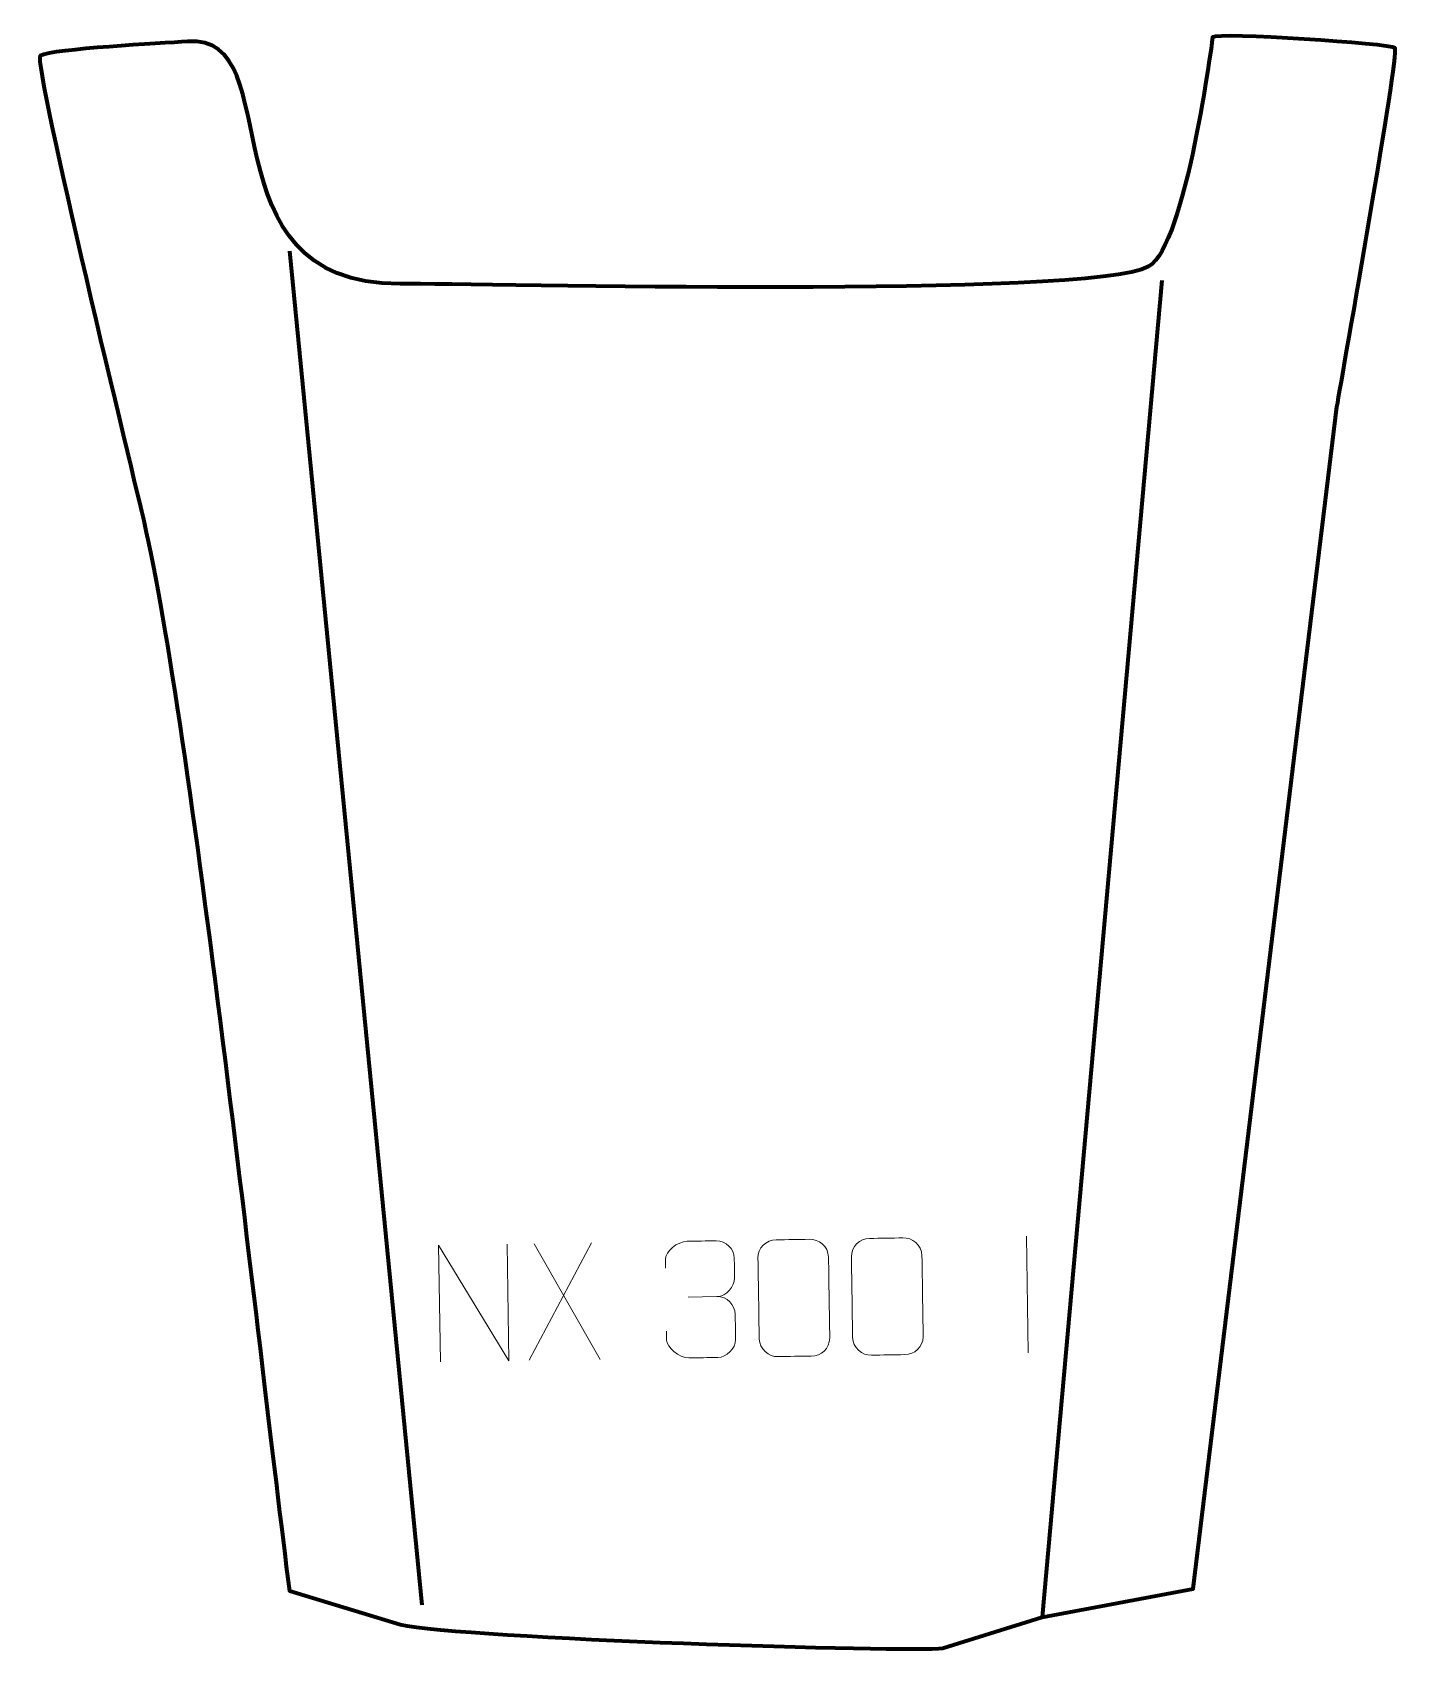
# Model space of a CAD drawing. Header units: millimetres. Extents: x -143 to 150, y -175 to 172.
import ezdxf

# ---------------------------------------------------------------- set-up
doc = ezdxf.new("R2010")
doc.units = ezdxf.units.MM
doc.header["$MEASUREMENT"] = 0
for name, color, linetype in [('layer 1', 7, 'Continuous'), ('layer 2', 7, 'Continuous'), ('layer 3', 7, 'Continuous')]:
    doc.layers.add(name, color=color, linetype=linetype)

msp = doc.modelspace()

# ---------------------------------------------------------------- linework, layer by layer
at = {"layer": 'layer 1', "color": 250, "lineweight": 9}
for points, knots in [([(16.0852, -86.7804), (18.4511, -86.7438), (20.8173, -86.7072), (23.1836, -86.6706), (23.1836, -86.6706), (25.1632, -86.6045), (27.2121, -88.0672), (27.277, -90.5086), (27.277, -90.5086), (27.3655, -96.2654), (27.4545, -102.0225), (27.5439, -107.78), (27.5439, -107.78), (27.4377, -110.1096), (25.7545, -111.618), (23.5698, -111.6626), (23.5698, -111.6626), (21.1977, -111.6989), (18.8256, -111.7356), (16.4538, -111.7726), (16.4538, -111.7726), (14.4972, -111.9084), (12.4619, -110.0517), (12.4421, -108.0308), (12.4421, -108.0308), (12.3531, -102.2509), (12.2638, -96.4713), (12.1741, -90.6922), (12.1741, -90.6922), (12.1453, -88.5504), (13.8955, -86.8007), (16.0852, -86.7804)], [0, 0, 0, 0, 0.11111111, 0.11111111, 0.11111111, 0.11111111, 0.22222222, 0.22222222, 0.22222222, 0.22222222, 0.33333333, 0.33333333, 0.33333333, 0.33333333, 0.44444444, 0.44444444, 0.44444444, 0.44444444, 0.55555556, 0.55555556, 0.55555556, 0.55555556, 0.66666667, 0.66666667, 0.66666667, 0.66666667, 0.77777778, 0.77777778, 0.77777778, 0.77777778, 1, 1, 1, 1]), ([(36.0828, -86.4713), (38.4487, -86.4347), (40.8149, -86.3981), (43.1812, -86.3616), (43.1812, -86.3616), (45.1609, -86.2954), (47.2097, -87.7582), (47.2746, -90.1996), (47.2746, -90.1996), (47.3632, -95.9563), (47.4521, -101.7134), (47.5415, -107.4709), (47.5415, -107.4709), (47.4353, -109.8005), (45.7521, -111.3089), (43.5674, -111.3535), (43.5674, -111.3535), (41.1953, -111.3898), (38.8232, -111.4265), (36.4515, -111.4635), (36.4515, -111.4635), (34.4948, -111.5993), (32.4595, -109.7426), (32.4397, -107.7217), (32.4397, -107.7217), (32.3507, -101.9418), (32.2614, -96.1622), (32.1717, -90.3831), (32.1717, -90.3831), (32.1429, -88.2413), (33.8931, -86.4916), (36.0828, -86.4713)], [0, 0, 0, 0, 0.11111111, 0.11111111, 0.11111111, 0.11111111, 0.22222222, 0.22222222, 0.22222222, 0.22222222, 0.33333333, 0.33333333, 0.33333333, 0.33333333, 0.44444444, 0.44444444, 0.44444444, 0.44444444, 0.55555556, 0.55555556, 0.55555556, 0.55555556, 0.66666667, 0.66666667, 0.66666667, 0.66666667, 0.77777778, 0.77777778, 0.77777778, 0.77777778, 1, 1, 1, 1]), ([(-55.8117, -112.8996), (-55.8117, -112.8996), (-56.1974, -87.949), (-56.1974, -87.949), (-56.1974, -87.949), (-56.1974, -87.949), (-41.1587, -112.6731), (-41.1587, -112.6731), (-41.1587, -112.6731), (-41.1587, -112.6731), (-41.5443, -87.7225), (-41.5443, -87.7225)], [0, 0, 0, 0, 0.25, 0.25, 0.25, 0.25, 0.5, 0.5, 0.5, 0.5, 1, 1, 1, 1]), ([(-7.6076, -92.8541), (-7.6076, -92.8541), (-7.6363, -90.9971), (-7.6363, -90.9971), (-7.6363, -90.9971), (-7.6775, -89.2556), (-5.046, -87.0966), (-2.9869, -87.0875), (-2.9869, -87.0875), (-0.923, -87.0556), (1.1408, -87.0237), (3.2042, -86.9918), (3.2042, -86.9918), (5.3983, -86.949), (7.025, -88.771), (7.0989, -90.6821), (7.0989, -90.6821), (7.1207, -92.117), (7.1429, -93.552), (7.1655, -94.9873), (7.1655, -94.9873), (7.1424, -96.6414), (5.5745, -98.8959), (3.3762, -98.9198), (3.3762, -98.9198), (5.5799, -98.897), (7.2156, -100.6751), (7.3014, -102.7335), (7.3014, -102.7335), (7.3286, -104.518), (7.3562, -106.3026), (7.3841, -108.0874), (7.3841, -108.0874), (7.426, -110.1484), (5.3987, -111.9431), (3.5778, -111.9631), (3.5778, -111.9631), (1.5129, -111.9947), (-0.5521, -112.0266), (-2.6175, -112.0589), (-2.6175, -112.0589), (-4.7861, -112.0808), (-7.3538, -109.72), (-7.3949, -108.2588), (-7.3949, -108.2588), (-7.3949, -108.2588), (-7.4244, -106.3504), (-7.4244, -106.3504)], [0, 0, 0, 0, 0.07692308, 0.07692308, 0.07692308, 0.07692308, 0.15384615, 0.15384615, 0.15384615, 0.15384615, 0.23076923, 0.23076923, 0.23076923, 0.23076923, 0.30769231, 0.30769231, 0.30769231, 0.30769231, 0.38461538, 0.38461538, 0.38461538, 0.38461538, 0.46153846, 0.46153846, 0.46153846, 0.46153846, 0.53846154, 0.53846154, 0.53846154, 0.53846154, 0.61538462, 0.61538462, 0.61538462, 0.61538462, 0.69230769, 0.69230769, 0.69230769, 0.69230769, 0.76923077, 0.76923077, 0.76923077, 0.76923077, 0.84615385, 0.84615385, 0.84615385, 0.84615385, 1, 1, 1, 1])]:
    msp.add_open_spline(points, degree=3, knots=knots, dxfattribs=at)
for points in [[(69.6598, -85.9646), (69.6598, -85.9646), (70.0457, -110.9357), (70.0457, -110.9357)], [(-23.4582, -87.4429), (-23.4582, -87.4429), (-36.8124, -112.5482), (-36.8124, -112.5482)], [(-35.7427, -87.6328), (-35.7427, -87.6328), (-21.6181, -112.371), (-21.6181, -112.371)], [(-2.802, -99.0258), (-2.802, -99.0258), (3.3938, -98.93), (3.3938, -98.93)]]:
    msp.add_open_spline(points, degree=3, dxfattribs=at)
at = {"layer": 'layer 2', "color": 22, "lineweight": 158}
msp.add_open_spline([(136.1151, 91.5605), (136.1151, 91.5605), (105.3087, -161.4929), (105.3087, -161.4929), (105.3087, -161.4929), (105.3087, -161.4929), (72.9825, -167.5737), (72.9825, -167.5737), (72.9825, -167.5737), (72.9825, -167.5737), (51.7364, -174.1907), (51.7364, -174.1907), (51.7364, -174.1907), (44.8783, -175.1413), (-50.7323, -172.1372), (-64.4154, -169.1382), (-64.4154, -169.1382), (-64.4154, -169.1382), (-88.1366, -161.8891), (-88.1366, -161.8891), (-88.1366, -161.8891), (-94.8603, -109.0176), (-109.1648, 23.0708), (-119.2312, 66.7935), (-119.2312, 66.7935), (-121.0449, 74.6715), (-143.1424, 165.2756), (-141.4864, 166.7043), (-141.4864, 166.7043), (-138.5603, 168.2393), (-115.5728, 169.3307), (-109.9557, 169.7693), (-109.9557, 169.7693), (-87.4346, 171.5276), (-107.635, 117.7919), (-64.4461, 117.8923), (-64.4461, 117.8923), (-48.1097, 117.9303), (83.4956, 114.7222), (95.7899, 121.568), (95.7899, 121.568), (103.7694, 126.0112), (109.4829, 170.671), (109.5009, 170.6909), (109.5009, 170.6909), (110.4179, 171.7042), (147.7548, 169.3429), (148.5481, 168.3384), (148.5481, 168.3384), (149.521, 167.1061), (137.3961, 99.0865), (136.1151, 91.5605)], degree=3, knots=[0, 0, 0, 0, 0.07142857, 0.07142857, 0.07142857, 0.07142857, 0.14285714, 0.14285714, 0.14285714, 0.14285714, 0.21428571, 0.21428571, 0.21428571, 0.21428571, 0.28571429, 0.28571429, 0.28571429, 0.28571429, 0.35714286, 0.35714286, 0.35714286, 0.35714286, 0.42857143, 0.42857143, 0.42857143, 0.42857143, 0.5, 0.5, 0.5, 0.5, 0.57142857, 0.57142857, 0.57142857, 0.57142857, 0.64285714, 0.64285714, 0.64285714, 0.64285714, 0.71428571, 0.71428571, 0.71428571, 0.71428571, 0.78571429, 0.78571429, 0.78571429, 0.78571429, 0.85714286, 0.85714286, 0.85714286, 0.85714286, 1, 1, 1, 1], dxfattribs=at)
at = {"layer": 'layer 3', "color": 250, "lineweight": 158}
for points in [[(-88.079, 124.968), (-88.079, 124.968), (-59.7819, -164.9472), (-59.7819, -164.9472)], [(98.5918, 118.6134), (98.5918, 118.6134), (72.9825, -167.5737), (72.9825, -167.5737)]]:
    msp.add_open_spline(points, degree=3, dxfattribs=at)

doc.saveas('drawing.dxf')
